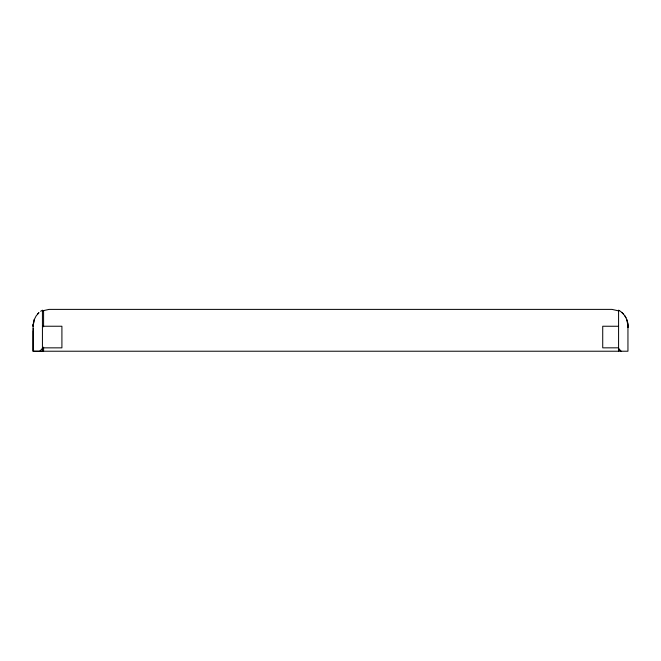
<?xml version="1.0" encoding="UTF-8"?>
<svg xmlns="http://www.w3.org/2000/svg" width="661" height="661" viewBox="0 0 661 661"><rect width="100%" height="100%" fill="white"/><g stroke="black" fill="none" stroke-linecap="round" stroke-linejoin="round"><path stroke-width="0.99" d="M37.462 314.19L38.958 312.653L36.165 315.875L34.198 319.684L33.075 326.344M33.116 324.634L33.075 351.222L627.95 351.222L627.95 325.98C628.016 319.519 624.265 313.24 618.58 310.166L618.58 351.222M33.571 321.742L33.05 325.98L34.198 319.684M39.8 351.222L42.436 348.372M40.618 311.314L42.436 310.166L42.436 351.222M42.436 310.86L49.079 309.389L611.946 309.389L618.58 310.86M43.304 351.33L34.281 351.288M618.58 347.826L602.725 347.851L602.725 326.237L618.58 326.261M42.436 326.237L61.911 326.237L61.911 347.851L42.436 347.851M618.58 310.703L619.084 310.728M34.091 351.288L33.571 351.247M618.58 349.339L621.224 351.222M622.067 312.653L623.563 314.19M618.58 348.372L619.927 349.818M624.876 315.875L625.959 317.734M626.826 319.684L627.95 325.98M627.454 321.742L627.843 323.857M627.909 324.634L627.95 326.022M43.585 310.554L43.585 326.823M43.585 347.157L43.585 351.222M33.199 328.509L33.199 329.484M33.075 330.632L33.075 351.222M627.925 326.369L627.909 325.848L627.95 327.426L627.925 326.369"/></g></svg>
